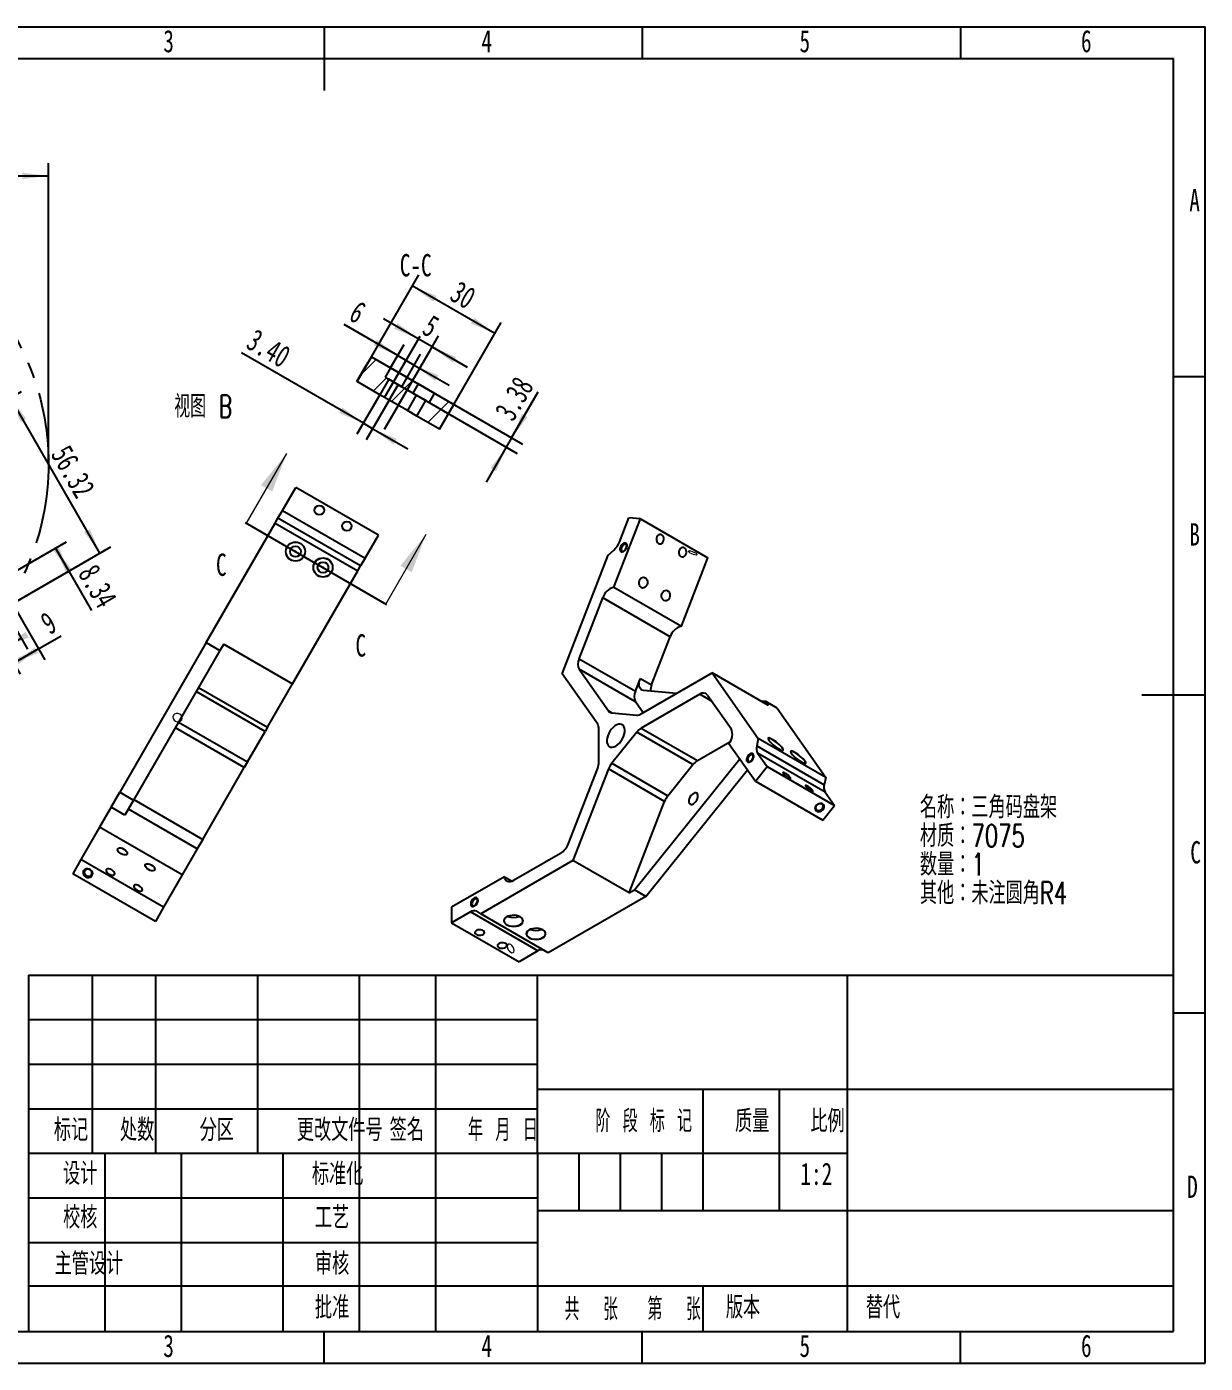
# Model space of a CAD drawing. Header units: millimetres. Extents: x 0 to 297, y 0 to 210.
# Drawn here: x 111.7 to 297, y 0 to 210 of the extents above; entities that cross this region are included whole.
import ezdxf

# ---------------------------------------------------------------- set-up
doc = ezdxf.new("R2010")
doc.units = ezdxf.units.MM
doc.header["$PDSIZE"] = -1
doc.linetypes.add('CENTERX2', pattern=[20.32, 12.7, -2.54, 2.54, -2.54])
doc.linetypes.add('HIDDEN', pattern=[1.905, 1.27, -0.635])
doc.layers.add('图框', color=7, linetype='Continuous')
doc.styles.add('SLDTEXTSTYLE0', font='TXT', dxfattribs={"width": 0.7, "bigfont": 'bigfont'})
doc.styles.add('SLDTEXTSTYLE1', font='TXT', dxfattribs={"width": 0.6, "bigfont": 'bigfont'})
doc.styles.add('SLDTEXTSTYLE2', font='TXT', dxfattribs={"width": 0.614286, "bigfont": 'bigfont'})
doc.styles.add('SLDTEXTSTYLE3', font='TXT', dxfattribs={"width": 0.62, "bigfont": 'bigfont'})
doc.styles.add('SLDTEXTSTYLE5', font='TXT', dxfattribs={"width": 0.7})
doc.styles.add('SLDTEXTSTYLE6', font='TXT', dxfattribs={"width": 0.65, "bigfont": 'bigfont'})
doc.dimstyles.new('SLDDIMSTYLE0', dxfattribs={"dimtxt": 3.5, "dimasz": 4.08, "dimexe": 0, "dimexo": 0.0625, "dimgap": 0.875, "dimtad": 2, "dimlfac": 2, "dimrnd": 1e-09, "dimzin": 12, "dimdsep": 46, "dimtxsty": 'SLDTEXTSTYLE5', "dimsah": 1, "dimcen": 0.09, "dimadec": 0, "dimazin": 3, "dimtfac": 1, "dimtofl": 0, "dimtmove": 0, "dimatfit": 3, "dimfxl": 0, "dimfrac": 2, "dimtolj": 1, "dimtzin": 12, "dimarcsym": 0})
doc.dimstyles.new('SLDDIMSTYLE5', dxfattribs={"dimtxt": 3.5, "dimasz": 4.08, "dimexe": 0, "dimexo": 0.0625, "dimgap": 0.875, "dimtad": 2, "dimlfac": 2, "dimrnd": 1e-09, "dimzin": 12, "dimdsep": 46, "dimtxsty": 'SLDTEXTSTYLE5', "dimsah": 1, "dimcen": 0.09, "dimadec": 0, "dimazin": 3, "dimtfac": 1, "dimtmove": 0, "dimatfit": 0, "dimfxl": 0, "dimfrac": 2, "dimtolj": 1, "dimtzin": 12, "dimarcsym": 0})
doc.dimstyles.new('SLDDIMSTYLE6', dxfattribs={"dimtxt": 3.5, "dimasz": 4.08, "dimexe": 0, "dimexo": 0.0625, "dimgap": 0.875, "dimtad": 2, "dimlfac": 2, "dimrnd": 1e-09, "dimzin": 4, "dimdsep": 46, "dimtxsty": 'SLDTEXTSTYLE5', "dimsah": 1, "dimcen": 0.09, "dimadec": 0, "dimazin": 1, "dimtfac": 1, "dimtmove": 0, "dimatfit": 0, "dimfxl": 0, "dimfrac": 2, "dimtolj": 1, "dimtzin": 12, "dimarcsym": 0})

# ---------------------------------------------------------------- blocks, each defined once
blk = doc.blocks.new('SW_NOTE_0')
at = {"layer": '图框', "color": 0, "char_height": 3.5, "attachment_point": 1, "style": 'SLDTEXTSTYLE0'}
for s, insert in [('\\M+196BC\\M+18FCC\\M+18146\\M+18E4F\\M+18A70码盘\\M+189CB', (0, 4.51)), ('\\M+18DDE质\\M+181467075', (0, 0.01)), ('\\M+19094\\M+197CA\\M+181461', (0, -4.49)), ('\\M+191B4\\M+191BC\\M+18146\\M+196A2\\M+1928D圆\\M+18A70R4', (0, -8.99))]:
    blk.add_mtext(s, dxfattribs=dict(at, insert=insert))
blk = doc.blocks.new('_D')
at = {"layer": '图框'}
for p, q in [((33.98, 141.34), (33.98, 188.57)), ((115.16, 141.34), (115.16, 188.57)), ((33.98, 186.57), (115.16, 186.57))]:
    blk.add_line(p, q, dxfattribs=at)
for points in [[(33.98, 186.57), (38.06, 186.06), (38.06, 187.07)], [(115.16, 186.57), (111.08, 187.07), (111.08, 186.06)]]:
    blk.add_solid(points, dxfattribs=at)
at = {"layer": '图框', "char_height": 3.5, "attachment_point": 1, "style": 'SLDTEXTSTYLE5'}
for s, insert in [('%%c', (86.87, 191.09)), ('162.35', (90.98, 191.08))]:
    blk.add_mtext(s, dxfattribs=dict(at, insert=insert))
blk = doc.blocks.new('_D_6')
at = {"layer": '图框'}
for p, q in [((108.19, 118.61), (111.88, 112.22)), ((105.59, 117.11), (109.29, 110.72)), ((108.29, 112.45), (110.88, 113.95)), ((108.29, 112.45), (105.51, 110.85))]:
    blk.add_line(p, q, dxfattribs=at)
for points in [[(110.88, 113.95), (107.1, 112.35), (107.6, 111.47)], [(108.29, 112.45), (112.07, 114.05), (111.56, 114.93)]]:
    blk.add_solid(points, dxfattribs=at)
at = {"layer": '图框', "insert": (103.26, 114.75), "char_height": 3.5, "attachment_point": 1, "rotation": 30, "style": 'SLDTEXTSTYLE5'}
blk.add_mtext('6', dxfattribs=at)
blk = doc.blocks.new('_D_7')
at = {"layer": '图框'}
for p, q in [((106.11, 122.22), (118, 129.09)), ((116.27, 128.09), (118.35, 124.47)), ((108.19, 118.61), (120.08, 125.47)), ((118.35, 124.47), (121.91, 118.3))]:
    blk.add_line(p, q, dxfattribs=at)
for points in [[(118.35, 124.47), (116.75, 128.26), (115.87, 127.75)], [(116.27, 128.09), (117.87, 124.3), (118.75, 124.81)]]:
    blk.add_solid(points, dxfattribs=at)
at = {"layer": '图框', "insert": (122.75, 125.87), "char_height": 3.5, "attachment_point": 1, "rotation": 300, "style": 'SLDTEXTSTYLE5'}
blk.add_mtext('8.34', dxfattribs=at)
blk = doc.blocks.new('_D_8')
at = {"layer": '图框'}
for p, q in [((106.24, 124.99), (114.6, 110.51)), ((105.59, 117.11), (110.7, 108.26)), ((113.6, 112.24), (117.15, 114.29)), ((113.6, 112.24), (109.7, 109.99))]:
    blk.add_line(p, q, dxfattribs=at)
for points in [[(109.7, 109.99), (113.49, 111.59), (112.98, 112.47)], [(113.6, 112.24), (109.81, 110.64), (110.32, 109.76)]]:
    blk.add_solid(points, dxfattribs=at)
at = {"layer": '图框', "insert": (113.56, 117.43), "char_height": 3.5, "attachment_point": 1, "rotation": 30, "style": 'SLDTEXTSTYLE5'}
blk.add_mtext('9', dxfattribs=at)
blk = doc.blocks.new('_D_12')
at = {"layer": '图框'}
for p, q in [((95.41, 143.74), (110.9, 152.69)), ((123.25, 127.3), (109.17, 151.69)), ((108.19, 118.61), (124.98, 128.3))]:
    blk.add_line(p, q, dxfattribs=at)
for points in [[(109.17, 151.69), (110.77, 147.9), (111.65, 148.41)], [(123.25, 127.3), (121.65, 131.09), (120.77, 130.58)]]:
    blk.add_solid(points, dxfattribs=at)
at = {"layer": '图框', "insert": (118.47, 144.6), "char_height": 3.5, "attachment_point": 1, "rotation": 300, "style": 'SLDTEXTSTYLE5'}
blk.add_mtext('56.32', dxfattribs=at)
blk = doc.blocks.new('_D_20')
at = {"layer": '图框'}
for p, q in [((173.29, 160.94), (167.8, 164.12)), ((175.46, 159.69), (173.29, 160.94)), ((175.19, 159.21), (176.46, 161.42)), ((175.46, 159.69), (180.96, 156.51))]:
    blk.add_line(p, q, dxfattribs=at)
for points in [[(173.29, 160.94), (170.02, 163.42), (169.51, 162.54)], [(175.46, 159.69), (178.74, 157.2), (179.24, 158.08)]]:
    blk.add_solid(points, dxfattribs=at)
at = {"layer": '图框', "insert": (175.43, 164.91), "char_height": 3.5, "attachment_point": 1, "rotation": 329.9599, "style": 'SLDTEXTSTYLE5'}
blk.add_mtext('5', dxfattribs=at)
blk = doc.blocks.new('_D_21')
at = {"layer": '图框'}
for p, q in [((164.65, 147.69), (145.5, 158.77)), ((167.25, 152.18), (163.65, 145.96)), ((168.72, 151.33), (165.12, 145.11)), ((164.65, 147.69), (166.12, 146.84)), ((166.12, 146.84), (171.62, 143.66))]:
    blk.add_line(p, q, dxfattribs=at)
for points in [[(164.65, 147.69), (161.37, 150.17), (160.87, 149.29)], [(166.12, 146.84), (169.4, 144.36), (169.91, 145.24)]]:
    blk.add_solid(points, dxfattribs=at)
at = {"layer": '图框', "insert": (147.76, 162.67), "char_height": 3.5, "attachment_point": 1, "rotation": 329.9599, "style": 'SLDTEXTSTYLE5'}
blk.add_mtext('3.40', dxfattribs=at)
blk = doc.blocks.new('_D_22')
at = {"layer": '图框'}
for p, q in [((170.06, 158.34), (161.66, 163.19)), ((168.93, 156.39), (171.06, 160.07)), ((170.06, 158.34), (172.65, 156.83)), ((171.53, 154.89), (173.66, 158.57)), ((172.65, 156.83), (178.15, 153.66))]:
    blk.add_line(p, q, dxfattribs=at)
for points in [[(170.06, 158.34), (166.78, 160.82), (166.27, 159.94)], [(172.65, 156.83), (175.93, 154.35), (176.44, 155.23)]]:
    blk.add_solid(points, dxfattribs=at)
at = {"layer": '图框', "insert": (163.92, 167.1), "char_height": 3.5, "attachment_point": 1, "rotation": 329.9599, "style": 'SLDTEXTSTYLE5'}
blk.add_mtext('6', dxfattribs=at)
blk = doc.blocks.new('_D_23')
at = {"layer": '图框'}
for p, q in [((168.93, 156.39), (189.69, 144.39)), ((168.65, 154.6), (188.85, 142.92)), ((187.96, 145.39), (192.14, 152.61)), ((187.96, 145.39), (187.12, 143.93)), ((187.12, 143.93), (183.94, 138.43))]:
    blk.add_line(p, q, dxfattribs=at)
for points in [[(187.96, 145.39), (190.45, 148.66), (189.57, 149.17)], [(187.12, 143.93), (184.64, 140.65), (185.52, 140.14)]]:
    blk.add_solid(points, dxfattribs=at)
at = {"layer": '图框', "insert": (185.16, 149.56), "char_height": 3.5, "attachment_point": 1, "rotation": 59.9599, "style": 'SLDTEXTSTYLE5'}
blk.add_mtext('3.38', dxfattribs=at)
blk = doc.blocks.new('_D_24')
at = {"layer": '图框'}
for p, q in [((165.91, 158.15), (173.35, 171.02)), ((185.33, 161.78), (172.35, 169.29)), ((178.89, 150.65), (186.34, 163.51))]:
    blk.add_line(p, q, dxfattribs=at)
for points in [[(172.35, 169.29), (175.63, 166.81), (176.14, 167.69)], [(185.33, 161.78), (182.06, 164.26), (181.55, 163.38)]]:
    blk.add_solid(points, dxfattribs=at)
at = {"layer": '图框', "insert": (179.77, 170.21), "char_height": 3.5, "attachment_point": 1, "rotation": 329.9599, "style": 'SLDTEXTSTYLE5'}
blk.add_mtext('30', dxfattribs=at)

msp = doc.modelspace()

# ---------------------------------------------------------------- hatches: boundary and pattern name
at = {"layer": '图框', "linetype": 'Continuous', "lineweight": 18}
h = msp.add_hatch(dxfattribs=at)
h.set_pattern_fill('ANSI31', color=256, angle=3e-322, style=0)
edge = h.paths.add_edge_path(flags=0)
edge.add_line((165.909023, 158.154259), (163.656299, 154.258719))
edge.add_line((163.656299, 154.258719), (167.249123, 152.18105))
edge.add_line((167.249123, 152.18105), (168.650818, 154.604942))
edge.add_line((168.650818, 154.604942), (168.088006, 154.930407))
edge.add_line((168.088006, 154.930407), (168.932778, 156.391234))
edge.add_spline(control_points=[(168.932778, 156.391234), (168.931256, 156.396927), (168.929735, 156.40262), (168.928213, 156.408313)], knot_values=[0.015695584, 0.015695584, 0.015695584, 0.015695584, 0.0157306793, 0.0157306793, 0.0157306793, 0.0157306793], weights=[1, 1, 1, 1], degree=3, periodic=0)
edge.add_line((168.928213, 156.408313), (165.909023, 158.154259))
h = msp.add_hatch(dxfattribs=at)
h.set_pattern_fill('ANSI31', color=256, angle=3e-322, style=0)
edge = h.paths.add_edge_path(flags=0)
edge.add_line((170.1219, 153.754241), (168.720205, 151.330349))
edge.add_line((168.720205, 151.330349), (171.577591, 149.677972))
edge.add_line((171.577591, 149.677972), (172.979286, 152.101864))
edge.add_line((172.979286, 152.101864), (172.416434, 152.427351))
edge.add_line((172.416434, 152.427351), (173.261206, 153.888179))
edge.add_spline(control_points=[(173.261206, 153.888179), (173.259684, 153.893872), (173.258163, 153.899565), (173.256641, 153.905258)], knot_values=[0.0156926287, 0.0156926287, 0.0156926287, 0.0156926287, 0.0157277712, 0.0157277712, 0.0157277712, 0.0157277712], weights=[1, 1, 1, 1], degree=3, periodic=0)
edge.add_line((173.256641, 153.905258), (171.546563, 154.894167))
edge.add_spline(control_points=[(171.546563, 154.894167), (171.54087, 154.892646), (171.535177, 154.891125), (171.529483, 154.889604)], knot_values=[0.007263438, 0.007263438, 0.007263438, 0.007263438, 0.0072987955, 0.0072987955, 0.0072987955, 0.0072987955], weights=[1, 1, 1, 1], degree=3, periodic=0)
edge.add_line((171.529483, 154.889604), (170.684712, 153.428776))
edge.add_line((170.684712, 153.428776), (170.1219, 153.754241))
h = msp.add_hatch(dxfattribs=at)
h.set_pattern_fill('ANSI31', color=256, angle=3e-322, style=0)
edge = h.paths.add_edge_path(flags=0)
edge.add_line((173.048491, 148.827375), (176.641437, 146.749637))
edge.add_line((176.641437, 146.749637), (178.894161, 150.645177))
edge.add_line((178.894161, 150.645177), (175.874889, 152.39117))
edge.add_spline(control_points=[(175.874889, 152.39117), (175.869196, 152.389649), (175.863503, 152.388128), (175.857809, 152.386607)], knot_values=[0.0072635585, 0.0072635585, 0.0072635585, 0.0072635585, 0.0072989167, 0.0072989167, 0.0072989167, 0.0072989167], weights=[1, 1, 1, 1], degree=3, periodic=0)
edge.add_line((175.857809, 152.386607), (175.013038, 150.92578))
edge.add_line((175.013038, 150.92578), (174.450186, 151.251267))
edge.add_line((174.450186, 151.251267), (173.048491, 148.827375))

# ---------------------------------------------------------------- linework, layer by layer
at = {"color": 7, "linetype": 'Continuous', "lineweight": 25}
for p, q in [((163.656299, 154.258719), (165.909023, 158.154259)), ((165.907649, 158.155054), (165.449436, 157.363961)), ((165.909023, 158.154259), (165.907649, 158.155054)), ((165.909023, 158.154259), (168.928213, 156.408313)), ((163.650991, 154.261788), (165.152807, 156.858815)), ((165.155332, 156.857355), (165.152807, 156.858815)), ((168.932778, 156.391234), (168.088006, 154.930407)), ((168.928213, 156.408313), (168.932778, 156.391234)), ((171.546563, 154.894167), (168.928213, 156.408313)), ((171.529483, 154.889604), (168.932778, 156.391234)), ((163.656299, 154.258719), (163.650991, 154.261788)), ((167.249123, 152.18105), (163.656299, 154.258719)), ((168.650818, 154.604942), (167.249123, 152.18105)), ((168.088006, 154.930407), (168.650818, 154.604942)), ((170.1219, 153.754241), (168.650818, 154.604942)), ((168.720205, 151.330349), (170.1219, 153.754241)), ((170.1219, 153.754241), (170.684712, 153.428776)), ((170.684712, 153.428776), (171.529483, 154.889604)), ((171.529483, 154.889604), (171.546563, 154.894167)), ((171.546563, 154.894167), (173.256641, 153.905258)), ((173.261206, 153.888179), (172.416434, 152.427351)), ((173.256641, 153.905258), (173.261206, 153.888179)), ((175.874889, 152.39117), (173.256641, 153.905258)), ((175.857809, 152.386607), (173.261206, 153.888179)), ((168.720205, 151.330349), (167.249123, 152.18105)), ((171.577591, 149.677972), (168.720205, 151.330349)), ((172.979286, 152.101864), (171.577591, 149.677972)), ((172.416434, 152.427351), (172.979286, 152.101864)), ((174.450186, 151.251267), (172.979286, 152.101864)), ((173.048491, 148.827375), (174.450186, 151.251267)), ((174.450186, 151.251267), (175.013038, 150.92578)), ((175.013038, 150.92578), (175.857809, 152.386607)), ((175.857809, 152.386607), (175.874889, 152.39117)), ((175.874889, 152.39117), (178.894161, 150.645177)), ((173.048491, 148.827375), (171.577591, 149.677972)), ((176.641437, 146.749637), (178.894161, 150.645177)), ((176.641437, 146.749637), (173.048491, 148.827375)), ((151.939179, 134.003221), (154.024966, 137.615911)), ((167.015347, 130.115911), (154.024966, 137.615911)), ((150.774966, 131.986745), (151.232072, 132.778476)), ((151.232072, 132.778476), (151.939179, 134.003221)), ((164.222453, 125.278477), (151.232072, 132.778476)), ((151.939179, 134.003221), (164.92956, 126.503221)), ((204.052444, 121.961938), (208.206696, 132.669093)), ((204.894705, 129.032023), (206.369579, 132.833358)), ((208.206696, 132.669093), (206.369579, 132.833358)), ((208.206696, 132.669093), (218.813298, 126.546032)), ((139.945955, 113.230348), (150.774966, 131.986745)), ((150.774966, 131.986745), (163.765347, 124.486745)), ((164.92956, 126.503221), (167.015347, 130.115911)), ((164.92956, 126.503221), (164.222453, 125.278477)), ((195.91437, 108.335766), (203.152923, 126.992385)), ((203.152923, 126.992385), (204.035986, 127.7754)), ((214.659045, 115.838877), (218.813298, 126.546032)), ((153.528487, 106.755984), (163.765347, 124.486745)), ((163.765347, 124.486745), (164.222453, 125.278477)), ((204.052444, 121.961938), (214.659045, 115.838877)), ((198.567984, 110.684205), (202.279231, 120.24956)), ((212.885833, 114.1265), (202.279231, 120.24956)), ((209.963471, 106.594417), (212.885833, 114.1265)), ((139.945955, 113.230348), (126.371282, 89.718324)), ((142.111018, 111.980348), (128.536345, 88.468324)), ((139.945955, 113.230348), (142.111018, 111.980348)), ((142.703169, 113.005984), (142.111018, 111.980348)), ((142.703169, 113.005984), (153.528487, 106.755984)), ((198.567984, 110.684205), (207.406819, 105.581654)), ((201.493372, 100.397847), (195.91437, 108.335766)), ((198.567984, 109.051124), (203.177396, 102.492757)), ((207.406819, 103.948574), (198.567984, 109.051124)), ((207.406819, 105.581654), (208.195704, 107.614927)), ((208.195704, 107.614927), (209.963471, 106.594417)), ((208.332705, 102.031795), (219.490708, 108.473173)), ((219.490708, 108.473173), (226.729261, 98.174009)), ((228.329543, 103.370622), (219.490708, 108.473173)), ((149.217511, 99.289155), (138.392194, 105.539155)), ((138.758219, 106.173129), (149.583536, 99.923129)), ((149.583536, 99.923129), (153.528487, 106.755984)), ((217.551529, 105.108221), (208.332705, 99.786307)), ((213.860148, 105.22272), (208.713343, 105.682921)), ((208.632393, 102.204801), (207.406819, 103.948574)), ((218.776274, 104.998711), (222.487522, 99.718271)), ((227.91083, 103.966377), (227.185156, 104.031263)), ((229.678597, 102.945867), (227.91083, 103.966377)), ((228.329543, 103.370622), (227.91083, 103.966377)), ((229.678597, 102.945867), (237.335862, 92.050949)), ((203.695034, 102.193834), (207.625598, 101.842382)), ((145.938182, 93.609191), (135.112865, 99.859191)), ((135.612865, 100.725216), (146.438182, 94.475216)), ((146.438182, 94.475216), (149.217511, 99.289155)), ((149.583536, 99.923129), (149.217511, 99.289155)), ((201.68284, 94.449648), (201.68284, 99.690684)), ((207.625598, 99.159312), (203.695034, 94.269727)), ((216.464433, 94.056761), (207.625598, 99.159312)), ((208.332705, 99.786307), (217.171539, 94.683757)), ((217.171539, 94.683757), (222.267637, 97.625672)), ((222.11743, 97.386951), (226.271683, 91.476196)), ((226.729261, 98.174009), (226.492646, 97.017687)), ((226.492646, 97.017687), (237.099247, 90.894626)), ((237.335862, 92.050949), (226.729261, 98.174009)), ((207.274656, 74.374741), (223.822816, 94.960494)), ((226.633927, 95.860033), (228.108801, 93.761553)), ((237.240529, 89.736972), (226.633927, 95.860033)), ((139.419489, 82.318483), (145.938182, 93.609191)), ((146.438182, 94.475216), (145.938182, 93.609191)), ((196.883959, 81.643448), (201.493372, 93.523729)), ((203.177396, 93.373152), (197.598394, 78.993855)), ((212.016231, 88.270602), (203.177396, 93.373152)), ((203.695034, 94.269727), (212.533869, 89.167177)), ((209.042423, 73.354231), (225.030099, 93.242747)), ((212.533869, 89.167177), (216.464433, 94.056761)), ((226.271683, 91.476196), (228.108801, 93.761553)), ((228.108801, 93.761553), (238.715403, 87.638492)), ((226.271683, 91.476196), (236.878285, 85.353136)), ((237.335862, 92.050949), (237.099247, 90.894626)), ((125.005257, 87.352299), (126.371282, 89.718324)), ((126.371282, 89.718324), (128.536345, 88.468324)), ((128.536345, 88.468324), (127.17032, 86.102299)), ((128.594172, 88.568483), (139.419489, 82.318483)), ((206.437228, 73.891304), (212.016231, 88.270602)), ((237.240529, 89.736972), (238.715403, 87.638492)), ((125.005257, 87.352299), (123.200528, 84.226418)), ((127.17032, 86.102299), (125.005257, 87.352299)), ((138.553464, 80.818483), (127.728147, 87.068483)), ((236.878285, 85.353136), (238.715403, 87.638492)), ((123.200529, 84.226419), (120.263029, 79.13852)), ((136.190909, 76.726419), (123.200529, 84.226419)), ((139.419489, 82.318483), (138.553464, 80.818483)), ((138.553464, 80.818483), (136.190909, 76.726419)), ((195.659215, 80.119878), (188.236719, 75.834962)), ((120.263029, 79.13852), (118.96399, 76.888519)), ((133.253409, 71.63852), (120.263029, 79.13852)), ((197.598394, 78.993855), (183.121288, 70.636399)), ((206.437228, 73.891304), (197.598394, 78.993855)), ((131.954371, 69.388519), (118.96399, 76.888519)), ((136.190909, 76.726419), (133.253409, 71.63852)), ((186.833598, 76.453904), (178.525094, 71.657506)), ((186.833598, 76.453904), (188.060171, 75.745818)), ((206.437228, 73.891304), (207.274656, 74.374741)), ((209.042423, 73.354231), (207.274656, 74.374741)), ((133.253409, 71.63852), (131.954371, 69.388519)), ((178.525094, 71.657506), (178.525094, 69.207883)), ((209.042423, 73.354231), (193.727889, 64.513339)), ((181.474841, 70.910736), (178.525094, 69.207883)), ((192.081442, 64.787676), (181.474841, 70.910736)), ((183.121288, 70.636399), (182.474841, 71.009706)), ((193.727889, 64.513339), (183.121288, 70.636399)), ((178.525094, 69.207883), (189.131695, 63.084823)), ((192.081442, 64.787676), (189.131695, 63.084823))]:
    msp.add_line(p, q, dxfattribs=at)
at = {"color": 7, "linetype": 'Continuous', "lineweight": 18}
for p, q in [((146.261557, 131.974425), (152.619245, 142.968505)), ((168.185436, 119.296222), (174.543124, 130.290303))]:
    msp.add_line(p, q, dxfattribs=at)
at = {"color": 7, "linetype": 'HIDDEN', "lineweight": 18}
for p, q in [((146.261557, 131.974425), (151.758597, 128.795581)), ((168.185436, 119.296222), (162.688396, 122.475066))]:
    msp.add_line(p, q, dxfattribs=at)
at = {"color": 8, "linetype": 'Continuous', "lineweight": 25}
for p, q in [((219.482952, 103.993235), (217.551529, 105.108221)), ((203.177396, 102.492757), (203.695233, 102.193816))]:
    msp.add_line(p, q, dxfattribs=at)
at = {"color": 7, "linetype": 'Continuous', "lineweight": 25, "flags": 128}
for points in [[(211.035123, 128.805578), (211.221689, 128.743201), (211.416771, 128.761643), (211.599231, 128.858907), (211.749296, 129.024453), (211.850704, 129.240344), (211.892466, 129.483179), (211.870056, 129.726648), (211.785903, 129.944365), (211.649126, 130.112736), (211.474547, 130.213519), (211.281085, 130.23579), (211.089703, 130.177136), (210.921142, 130.043912), (210.793667, 129.850558), (210.721092, 129.618023), (210.711282, 129.371509), (210.7653, 129.137729), (210.877293, 128.942016), (211.035123, 128.805578)], [(205.520371, 127.572378), (205.695438, 127.707177), (205.851535, 127.894838), (205.971745, 128.115025), (206.043041, 128.343878), (206.057698, 128.556596), (206.014127, 128.730131), (205.91705, 128.845671), (205.776987, 128.890701), (205.609115, 128.860341), (205.431626, 128.757879), (205.263755, 128.594419), (205.123691, 128.387675), (205.026614, 128.160052), (204.983043, 127.936211), (204.9977, 127.740415), (205.068996, 127.593879), (205.189206, 127.512484), (205.345303, 127.505048), (205.520371, 127.572378)], [(206.057119, 128.445925), (206.042669, 128.523911), (205.970275, 128.650005), (205.85025, 128.707065), (205.698804, 128.687389), (205.536391, 128.59363), (205.384945, 128.438451), (205.264921, 128.242812), (205.192527, 128.033134), (205.177541, 127.837735), (205.221988, 127.683003), (205.319863, 127.58984), (205.45795, 127.570823), (205.571484, 127.604687)], [(214.570657, 126.764558), (214.757222, 126.70218), (214.952305, 126.720623), (215.134765, 126.817887), (215.28483, 126.983433), (215.386238, 127.199323), (215.428, 127.442158), (215.40559, 127.685628), (215.321437, 127.903345), (215.18466, 128.071716), (215.010081, 128.172498), (214.816619, 128.19477), (214.625237, 128.136116), (214.456676, 128.002892), (214.329201, 127.809538), (214.256626, 127.577002), (214.246816, 127.330489), (214.300834, 127.096709), (214.412827, 126.900996), (214.570657, 126.764558)], [(208.348117, 121.880099), (208.177094, 122.02523), (208.052229, 122.231972), (207.985744, 122.480092), (207.984148, 122.745299), (208.047597, 123.001632), (208.16988, 123.224001), (208.339027, 123.390641), (208.538481, 123.485237), (208.748718, 123.49853), (208.949158, 123.429221), (209.120181, 123.284088), (209.245047, 123.077346), (209.311531, 122.829226), (209.313127, 122.564019), (209.249679, 122.307685), (209.127396, 122.085317), (208.958249, 121.918677), (208.758795, 121.824081), (208.548558, 121.810788), (208.348117, 121.880099)], [(211.883651, 119.839078), (211.712628, 119.984209), (211.587763, 120.190952), (211.521278, 120.439072), (211.519682, 120.704279), (211.583131, 120.960611), (211.705414, 121.182981), (211.874561, 121.34962), (212.074015, 121.444217), (212.284252, 121.457509), (212.484692, 121.388201), (212.655715, 121.243068), (212.780581, 121.036325), (212.847065, 120.788205), (212.848661, 120.522998), (212.785212, 120.266665), (212.662929, 120.044296), (212.493783, 119.877657), (212.294329, 119.78306), (212.084092, 119.769768), (211.883651, 119.839078)], [(208.713343, 105.682921), (208.487994, 105.739305), (208.298478, 105.863558), (208.15208, 106.050908), (208.054424, 106.294153), (208.009264, 106.583947), (208.018334, 106.909152), (208.081288, 107.257271), (208.195704, 107.614927)], [(204.334491, 96.967849), (204.61917, 97.165621), (204.892194, 97.422153), (205.142386, 97.726945), (205.359503, 98.067519), (205.534655, 98.42993), (205.660673, 98.799342), (205.732396, 99.160631), (205.746889, 99.499006), (205.703559, 99.800613), (205.604178, 100.053106), (205.452817, 100.246146), (205.255671, 100.371831), (205.020811, 100.425015), (204.757854, 100.403521), (204.477564, 100.308229), (204.191417, 100.143039), (203.911127, 99.914716), (203.64817, 99.632606), (203.413311, 99.308259), (203.216165, 98.954954), (203.064803, 98.587156), (202.965423, 98.219921), (202.922092, 97.868285), (202.936586, 97.546644), (203.008309, 97.268165), (203.134327, 97.04425), (203.309479, 96.884065), (203.526596, 96.794169), (203.776787, 96.778243), (204.049812, 96.836937), (204.334491, 96.967849)], [(228.934551, 98.025689), (228.702321, 98.147564), (228.51144, 98.221852), (228.372198, 98.244546), (228.2921, 98.214424), (228.275466, 98.13311), (228.323191, 98.004986), (228.432704, 97.836961), (228.5981, 97.638093), (228.810462, 97.419102), (229.058343, 97.191794), (229.328378, 96.968425), (229.60601, 96.761035), (229.876273, 96.580805), (230.124595, 96.437452), (230.337591, 96.338703), (230.503776, 96.289882), (230.614193, 96.293621), (230.662888, 96.349719), (230.647238, 96.455151), (230.568083, 96.604232), (230.429693, 96.788928), (230.239528, 96.99928), (230.00784, 97.223948), (229.747119, 97.450821), (229.471421, 97.667667), (229.195608, 97.862796), (228.934551, 98.025689)], [(228.931316, 98.009879), (228.701006, 98.130747), (228.511702, 98.204421), (228.37361, 98.226928), (228.294174, 98.197054), (228.277255, 98.119422)], [(230.56011, 96.284315), (230.597077, 96.292126), (230.64537, 96.34776), (230.629847, 96.452319), (230.551347, 96.60017), (230.414101, 96.78334), (230.225508, 96.991952), (229.995734, 97.214764), (229.737169, 97.439762), (229.463749, 97.654816), (229.190217, 97.848332), (228.931316, 98.009879)], [(225.422474, 94.511477), (225.597543, 94.646276), (225.753639, 94.833937), (225.873849, 95.054125), (225.945145, 95.282978), (225.959802, 95.495696), (225.916231, 95.66923), (225.819154, 95.784771), (225.679091, 95.829802), (225.51122, 95.799441), (225.33373, 95.696979), (225.165859, 95.533519), (225.025795, 95.326775), (224.928719, 95.099151), (224.885148, 94.875312), (224.899805, 94.679516), (224.971101, 94.53298), (225.091311, 94.451583), (225.247407, 94.444146), (225.422474, 94.511477)], [(225.959223, 95.385024), (225.944773, 95.46301), (225.87238, 95.589105), (225.752355, 95.646166), (225.600909, 95.626489), (225.438495, 95.53273), (225.287049, 95.377551), (225.167024, 95.181913), (225.094631, 94.972233), (225.079645, 94.776834), (225.124091, 94.622103), (225.221968, 94.528939), (225.360054, 94.509922), (225.473587, 94.543787)], [(232.470084, 95.984669), (232.237855, 96.106544), (232.046974, 96.180832), (231.907731, 96.203526), (231.827634, 96.173403), (231.811, 96.092089), (231.858725, 95.963966), (231.968237, 95.79594), (232.133634, 95.597073), (232.345996, 95.378082), (232.593876, 95.150774), (232.863912, 94.927405), (233.141544, 94.720015), (233.411807, 94.539785), (233.660129, 94.396431), (233.873124, 94.297683), (234.03931, 94.248861), (234.149727, 94.252601), (234.198422, 94.308698), (234.182772, 94.414131), (234.103617, 94.563212), (233.965227, 94.747908), (233.775062, 94.95826), (233.543374, 95.182928), (233.282653, 95.409801), (233.006955, 95.626647), (232.731142, 95.821775), (232.470084, 95.984669)], [(232.46685, 95.968859), (232.23654, 96.089727), (232.047236, 96.1634), (231.909144, 96.185907), (231.829708, 96.156033), (231.812789, 96.078402)], [(234.095644, 94.243294), (234.132611, 94.251105), (234.180904, 94.30674), (234.165381, 94.411299), (234.086881, 94.559149), (233.949635, 94.742319), (233.761041, 94.950932), (233.531268, 95.173743), (233.272703, 95.398742), (232.999283, 95.613795), (232.725751, 95.807312), (232.46685, 95.968859)], [(231.467558, 91.972054), (231.625389, 91.893089), (231.73738, 91.863563), (231.791398, 91.886681), (231.781589, 91.959934), (231.709014, 92.075385), (231.58154, 92.220522), (231.412977, 92.379617), (231.221596, 92.535433), (231.028133, 92.671081), (230.853554, 92.771864), (230.716778, 92.826858), (230.632624, 92.830106), (230.610216, 92.781256), (230.651977, 92.685599), (230.753385, 92.553503), (230.903449, 92.399283), (231.085909, 92.23965), (231.280993, 92.091904), (231.467558, 91.972054)], [(235.003092, 89.931034), (235.160923, 89.852068), (235.272914, 89.822543), (235.326932, 89.845661), (235.317123, 89.918913), (235.244548, 90.034364), (235.117074, 90.179502), (234.948511, 90.338597), (234.75713, 90.494412), (234.563667, 90.630061), (234.389088, 90.730843), (234.252312, 90.785838), (234.168158, 90.789085), (234.14575, 90.740235), (234.187511, 90.644579), (234.288918, 90.512483), (234.438983, 90.358263), (234.621443, 90.198629), (234.816527, 90.050884), (235.003092, 89.931034)], [(216.532083, 87.902931), (216.731297, 88.051011), (216.914374, 88.253246), (217.066478, 88.493251), (217.17529, 88.751583), (217.231992, 89.007314), (217.231992, 89.239726), (217.17529, 89.42999), (217.066478, 89.562692), (216.914374, 89.627081), (216.731297, 89.617941), (216.532083, 89.536012), (216.332868, 89.387932), (216.149792, 89.185698), (215.997687, 88.945692), (215.888876, 88.687359), (215.832173, 88.431628), (215.832173, 88.199216), (215.888876, 88.008952), (215.997687, 87.876251), (216.149792, 87.811862), (216.332868, 87.821002), (216.532083, 87.902931)], [(236.849565, 87.893083), (236.649195, 87.962673), (236.419943, 87.96178), (236.186645, 87.890495), (235.974586, 87.756546), (235.806744, 87.574446), (235.701307, 87.363931), (235.669704, 87.147812), (235.715356, 86.949509), (235.833321, 86.790513), (236.01081, 86.688051), (236.228588, 86.653226), (236.463063, 86.689816), (236.68882, 86.793852), (236.881399, 86.954061), (237.019927, 87.153083), (237.089393, 87.369349), (237.082271, 87.579426), (236.999331, 87.760544), (236.849565, 87.893083)], [(236.716749, 87.857506), (236.531255, 87.917516), (236.319124, 87.905122), (236.109004, 87.821993), (235.929274, 87.67936), (235.804205, 87.496482), (235.75069, 87.298061), (235.775959, 87.110896), (235.876594, 86.96026), (236.039007, 86.866501), (236.241263, 86.842281), (236.456045, 86.890869), (236.654347, 87.005705), (236.809387, 87.171281), (236.900224, 87.365231), (236.914593, 87.561365), (236.85055, 87.733191), (236.716749, 87.857506)], [(126.993155, 80.795441), (127.210229, 80.646095), (127.385253, 80.475339), (127.501095, 80.299889), (127.546415, 80.136918), (127.516777, 80.00238), (127.415082, 79.909444), (127.251286, 79.867207), (127.041421, 79.879804), (126.80603, 79.946002), (126.568156, 80.05932), (126.351082, 80.208666), (126.176058, 80.379422), (126.060216, 80.554872), (126.014896, 80.717842), (126.044534, 80.85238), (126.146228, 80.945316), (126.310025, 80.987553), (126.51989, 80.974957), (126.755281, 80.90876), (126.993155, 80.795441)], [(131.323282, 78.295441), (131.540356, 78.146095), (131.71538, 77.975339), (131.831222, 77.799889), (131.876542, 77.636919), (131.846904, 77.50238), (131.745209, 77.409444), (131.581413, 77.367207), (131.371548, 77.379804), (131.136157, 77.446002), (130.898282, 77.55932), (130.681209, 77.708666), (130.506185, 77.879422), (130.390343, 78.054872), (130.345023, 78.217842), (130.374661, 78.35238), (130.476355, 78.445317), (130.640152, 78.487553), (130.850017, 78.474956), (131.085408, 78.40876), (131.323282, 78.295441)], [(121.015389, 76.441645), (121.247691, 76.348839), (121.4906, 76.328062), (121.717791, 76.381564), (121.904646, 76.503549), (122.030915, 76.680797), (122.082915, 76.8941), (122.055011, 77.120345), (121.950227, 77.335014), (121.779918, 77.514843), (121.56254, 77.640347), (121.321649, 77.697923), (121.083348, 77.681334), (120.873463, 77.592377), (120.714737, 77.440693), (120.62437, 77.242717), (120.612155, 77.019904), (120.679416, 76.796399), (120.818864, 76.596422), (121.015389, 76.441645)], [(121.109302, 76.604309), (121.323105, 76.523075), (121.544583, 76.516118), (121.743826, 76.584381), (121.893922, 76.718642), (121.974601, 76.900769), (121.974968, 77.106163), (121.894972, 77.307088), (121.745418, 77.476407), (121.546503, 77.59125), (121.325092, 77.636108), (121.111088, 77.604924), (120.933394, 77.50191), (120.816008, 77.340976), (120.774783, 77.143858), (120.815287, 76.937178), (120.93205, 76.748851), (121.109302, 76.604309)], [(125.093156, 77.504545), (124.872097, 77.60871), (124.654676, 77.666396), (124.464452, 77.671349), (124.32204, 77.623034), (124.242871, 77.526686), (124.235525, 77.392746), (124.300798, 77.235727), (124.431617, 77.072648), (124.613805, 76.921177), (124.82762, 76.797731), (125.049891, 76.715688), (125.256532, 76.683934), (125.42515, 76.705916), (125.537473, 76.779248), (125.581328, 76.895984), (125.551963, 77.043474), (125.452562, 77.205736), (125.293894, 77.365186), (125.093156, 77.504545)], [(188.236719, 75.834962), (187.982583, 75.714837), (187.736719, 75.651792), (187.507135, 75.64788), (187.301306, 75.703229), (187.12593, 75.816037), (186.986719, 75.98263), (186.888206, 76.197585), (186.833598, 76.453904)], [(129.423283, 75.004545), (129.202224, 75.10871), (128.984803, 75.166396), (128.794579, 75.171349), (128.652167, 75.123034), (128.572998, 75.026686), (128.565652, 74.892745), (128.630925, 74.735727), (128.761744, 74.572649), (128.943932, 74.421177), (129.157747, 74.297731), (129.380018, 74.215688), (129.586659, 74.183934), (129.755277, 74.205915), (129.8676, 74.279248), (129.911455, 74.395984), (129.88209, 74.543474), (129.782689, 74.705736), (129.624021, 74.865186), (129.423283, 75.004545)], [(182.060627, 71.851103), (182.235694, 71.985902), (182.391792, 72.173564), (182.512001, 72.393752), (182.583298, 72.622605), (182.597954, 72.835323), (182.554384, 73.008855), (182.457306, 73.124396), (182.317243, 73.169428), (182.149372, 73.139067), (181.971884, 73.036606), (181.804011, 72.873145), (181.663949, 72.666401), (181.566871, 72.438776), (181.523299, 72.214938), (181.537956, 72.019142), (181.609253, 71.872606), (181.729463, 71.79121), (181.885559, 71.783773), (182.060627, 71.851103)], [(182.597376, 72.724651), (182.582925, 72.802636), (182.510531, 72.92873), (182.390507, 72.985793), (182.23906, 72.966115), (182.076648, 72.872356), (181.925201, 72.717177), (181.805177, 72.521538), (181.732785, 72.311861), (181.717799, 72.116461), (181.762245, 71.96173), (181.860121, 71.868564), (181.998207, 71.849549), (182.11174, 71.883414)], [(189.31731, 70.131246), (189.041838, 70.256988), (188.72356, 70.342667), (188.379634, 70.383663), (188.028602, 70.377766), (187.689387, 70.325296), (187.380278, 70.229079), (187.117937, 70.094303), (186.916507, 69.928234), (186.786849, 69.739825), (186.735951, 69.539233), (186.766559, 69.337272), (186.877022, 69.14483), (187.061383, 68.972281), (187.309706, 68.828928), (187.608602, 68.722498), (187.941958, 68.658729), (188.291802, 68.641059), (188.639276, 68.670442), (188.965645, 68.745292), (189.253316, 68.861575), (189.48678, 69.013021), (189.65345, 69.191467), (189.744342, 69.387291), (189.754555, 69.589937), (189.683541, 69.788482), (189.535125, 69.97222), (189.31731, 70.131246)], [(187.186978, 70.136251), (187.127274, 70.099713), (186.92751, 69.935016), (186.798923, 69.748164), (186.748445, 69.54923), (186.778801, 69.348939), (186.88835, 69.158086), (187.071188, 68.986963), (187.317458, 68.844794), (187.613884, 68.739244), (187.944486, 68.676003), (188.291438, 68.658479), (188.63604, 68.687619), (188.959712, 68.761851), (189.245006, 68.877172), (189.476539, 69.027367), (189.641833, 69.204338), (189.731974, 69.398544), (189.742104, 69.599516), (189.671675, 69.796419), (189.524486, 69.978638), (189.308472, 70.136351), (189.308472, 70.136351)], [(182.414182, 67.370966), (182.615113, 67.288146), (182.851741, 67.247477), (183.098422, 67.253367), (183.328423, 67.305177), (183.516825, 67.397293), (183.643203, 67.519731), (183.69387, 67.659226), (183.663332, 67.800659), (183.554897, 67.928705), (183.380318, 68.029487), (183.158514, 68.092085), (182.913517, 68.109714), (182.671879, 68.080465), (182.459787, 68.007508), (182.300219, 67.898746), (182.210473, 67.765969), (182.20027, 67.623563), (182.270717, 67.486961), (182.414182, 67.370966)], [(192.852844, 68.090226), (192.577372, 68.215968), (192.259094, 68.301646), (191.915168, 68.342642), (191.564136, 68.336746), (191.224921, 68.284275), (190.915812, 68.188059), (190.65347, 68.053283), (190.452041, 67.887214), (190.322383, 67.698805), (190.271485, 67.498213), (190.302093, 67.296252), (190.412555, 67.10381), (190.596917, 66.931261), (190.84524, 66.787907), (191.144136, 66.681477), (191.477492, 66.617709), (191.827336, 66.600039), (192.17481, 66.629422), (192.501178, 66.704272), (192.78885, 66.820555), (193.022314, 66.972001), (193.188984, 67.150446), (193.279875, 67.34627), (193.290089, 67.548917), (193.219074, 67.747461), (193.070659, 67.931199), (192.852844, 68.090226)], [(190.722512, 68.095231), (190.662808, 68.058692), (190.463044, 67.893996), (190.334457, 67.707144), (190.283979, 67.50821), (190.314335, 67.307918), (190.423884, 67.117066), (190.606722, 66.945943), (190.852992, 66.803774), (191.149418, 66.698224), (191.48002, 66.634983), (191.826972, 66.617459), (192.171574, 66.646599), (192.495246, 66.720831), (192.780539, 66.836152), (193.012073, 66.986346), (193.177367, 67.163317), (193.267508, 67.357524), (193.277638, 67.558496), (193.207209, 67.755399), (193.06002, 67.937618), (192.844006, 68.095331), (192.844006, 68.095331)], [(185.949715, 65.329945), (186.150647, 65.247125), (186.387274, 65.206457), (186.633956, 65.212347), (186.863957, 65.264156), (187.052359, 65.356273), (187.178737, 65.478711), (187.229404, 65.618206), (187.198866, 65.759639), (187.090431, 65.887684), (186.915852, 65.988467), (186.694048, 66.051065), (186.449051, 66.068694), (186.207413, 66.039445), (185.995321, 65.966488), (185.835753, 65.857726), (185.746007, 65.724949), (185.735804, 65.582543), (185.806251, 65.445941), (185.949715, 65.329945)]]:
    msp.add_lwpolyline(points, dxfattribs=at)
at = {"color": 7, "linetype": 'Continuous', "lineweight": 18, "flags": 128}
for points in [[(205.158318, 128.179928), (205.294753, 128.438341), (205.480338, 128.651161), (205.68682, 128.785989), (205.882763, 128.822297), (206.038337, 128.754558), (206.129857, 128.593085), (206.143391, 128.36246), (206.076877, 128.097795), (205.940442, 127.839381), (205.754857, 127.626561), (205.548376, 127.491734), (205.352433, 127.455426), (205.196858, 127.523165), (205.105338, 127.684638), (205.091805, 127.915262), (205.158318, 128.179928)], [(215.972633, 127.360342), (216.210542, 127.240057), (216.482152, 127.131831), (216.746114, 127.052143), (216.962242, 127.013123), (217.097632, 127.020712), (217.131671, 127.073754), (217.059179, 127.164176), (216.891191, 127.278209), (216.653282, 127.398495), (216.381671, 127.50672), (216.117709, 127.586409), (215.901582, 127.625429), (215.766192, 127.61784), (215.732152, 127.564797), (215.804645, 127.474376), (215.972633, 127.360342)], [(135.777608, 102.010559), (135.504327, 102.111247), (135.223208, 102.110971), (134.977051, 102.009773), (134.803329, 101.823059), (134.728491, 101.579254), (134.763929, 101.315476), (134.904249, 101.071883), (135.128088, 100.885559), (135.40137, 100.78487), (135.682488, 100.785146), (135.928645, 100.886344), (136.102367, 101.073059), (136.177205, 101.316863), (136.141767, 101.580641), (136.001447, 101.824235), (135.777608, 102.010559)], [(225.978981, 95.6493), (226.045495, 95.46143), (226.031961, 95.21518), (225.940441, 94.94804), (225.784867, 94.700679), (225.588924, 94.510756), (225.382442, 94.407184), (225.196857, 94.405733), (225.060422, 94.506622), (224.993909, 94.694492), (225.007442, 94.940742), (225.098963, 95.207882), (225.254537, 95.455243), (225.45048, 95.645166), (225.656961, 95.748738), (225.842546, 95.750189), (225.978981, 95.6493)], [(236.793295, 87.952729), (236.961283, 87.792078), (237.033776, 87.568904), (236.999736, 87.317183), (236.864346, 87.075236), (236.648219, 86.879899), (236.384257, 86.760909), (236.112646, 86.736381), (235.874737, 86.81005), (235.706749, 86.970701), (235.634257, 87.193875), (235.668296, 87.445596), (235.803686, 87.687543), (236.019814, 87.88288), (236.283776, 88.00187), (236.555386, 88.026398), (236.793295, 87.952729)], [(121.055176, 76.510559), (120.831336, 76.696883), (120.691016, 76.940476), (120.655578, 77.204254), (120.730416, 77.448059), (120.904138, 77.634773), (121.150296, 77.735971), (121.431414, 77.736247), (121.704695, 77.635559), (121.928534, 77.449235), (122.068854, 77.205641), (122.104293, 76.941863), (122.029454, 76.698059), (121.855732, 76.511344), (121.609575, 76.410146), (121.328457, 76.40987), (121.055176, 76.510559)], [(182.157854, 71.805182), (181.954906, 71.734639), (181.782854, 71.768068), (181.667893, 71.900381), (181.627524, 72.111434), (181.667893, 72.369096), (181.782854, 72.63414), (181.954906, 72.866217), (182.157854, 73.029993), (182.360803, 73.100536), (182.532854, 73.067106), (182.647815, 72.934793), (182.688184, 72.72374), (182.647815, 72.466078), (182.532854, 72.201034), (182.360803, 71.968958), (182.157854, 71.805182)], [(187.814709, 64.569765), (188.017657, 64.499222), (188.189709, 64.532651), (188.30467, 64.664964), (188.345039, 64.876017), (188.30467, 65.133679), (188.189709, 65.398724), (188.017657, 65.6308), (187.814709, 65.794576), (187.61176, 65.865119), (187.439709, 65.831689), (187.324747, 65.699376), (187.284378, 65.488323), (187.324747, 65.230661), (187.439709, 64.965617), (187.61176, 64.733541), (187.814709, 64.569765)]]:
    msp.add_lwpolyline(points, dxfattribs=at)
at = {"color": 7, "linetype": 'Continuous', "lineweight": 25}
for centre, radius in [((157.730093, 134.033379), 0.75), ((162.06022, 131.533379), 0.75), ((153.980093, 127.538188), 1.5125), ((153.980093, 127.538188), 1.5), ((153.980093, 127.538188), 0.85), ((158.31022, 125.038188), 1.5125), ((158.31022, 125.038188), 1.5), ((158.31022, 125.038188), 0.85)]:
    msp.add_circle(centre, radius, dxfattribs=at)
for centre, radius, start, end in [((58.398623, 219.172283), 123.612884, 329.72747573, 329.99899411), ((201.810081, 130.2182), 3.304833, 312.34011484, 338.96600745), ((204.718876, 119.497536), 2.552921, 105.13219518, 162.86801443), ((215.325478, 113.374476), 2.552921, 105.13219518, 162.86801443), ((200.201165, 109.867665), 1.825929, 153.43635616, 206.56364384), ((209.039999, 104.765114), 1.825929, 153.43635616, 206.56364384), ((212.299194, 105.638076), 2.523923, 157.7337837, 181.13856125), ((218.107905, 104.427206), 0.879395, 40.53286636, 129.24812753), ((203.748819, 102.884624), 0.692881, 214.4413239, 265.54792435), ((207.676082, 103.068495), 1.227152, 267.64225433, 302.34927116), ((200.456389, 99.741047), 1.227485, 357.64853599, 32.34919374), ((209.677635, 97.55731), 2.603318, 121.10590459, 142.02125632), ((220.398596, 98.854847), 2.260334, 319.50243599, 22.45696983), ((227.953863, 96.608568), 1.517411, 164.35854221, 209.55753758), ((218.51647, 92.45476), 2.603318, 121.10590459, 142.02125632), ((199.079573, 94.500004), 2.603754, 337.97884391, 358.89183973), ((206.362199, 92.132122), 3.418059, 141.28949117, 158.71050868), ((238.560465, 90.485507), 1.517411, 164.35854221, 209.55753758), ((215.201033, 87.029572), 3.418059, 141.28949117, 158.71050868), ((194.003727, 82.704715), 3.069532, 302.63797702, 339.77289105), ((182.060669, 70.093013), 1.005915, 65.68602049, 125.61831172), ((188.247812, 72.396166), 2.364753, 247.43690436, 292.56309564), ((191.783346, 70.355148), 2.364755, 247.43691847, 292.56307552), ((192.66727, 63.969952), 1.005915, 65.68602049, 125.61831172)]:
    msp.add_arc(centre, radius, start, end, dxfattribs=at)
at = {"color": 7, "linetype": 'Continuous', "lineweight": 18}
for points in [[(152.619245, 142.968505), (148.560875, 137.98008), (150.319927, 136.96285)], [(174.543124, 130.290303), (170.484753, 125.301878), (172.243806, 124.284647)]]:
    msp.add_solid(points, dxfattribs=at)
at = {"layer": '图框'}
for p, q in [((0, 210), (297, 210)), ((208.5, 210), (208.5, 205)), ((258.5, 210), (258.5, 205)), ((297, 0), (297, 210)), ((167.984664, 151.7557), (173.560799, 161.398274)), ((170.148898, 150.504161), (175.185189, 159.213206)), ((297, 155), (292, 155)), ((170.148898, 150.504161), (167.947139, 146.696753)), ((146.084131, 132.125786), (168.312169, 119.211171)), ((297, 55), (292, 55)), ((112, 54), (192, 54)), ((112, 47), (192, 47)), ((198.5, 33), (198.5, 24)), ((205, 33), (205, 24)), ((211.5, 33), (211.5, 24)), ((208.5, 0), (208.5, 5)), ((258.5, 0), (258.5, 5)), ((0, 0), (297, 0))]:
    msp.add_line(p, q, dxfattribs=at)
at = {"layer": '图框', "lineweight": 25}
for p, q in [((158.5, 210), (158.5, 200)), ((297, 105), (287, 105)), ((112, 61), (112, 5)), ((112, 61), (292, 61)), ((122, 61), (122, 33)), ((132, 61), (132, 33)), ((148, 61), (148, 33)), ((164, 61), (164, 5)), ((176, 61), (176, 5)), ((191.968139, 61.052157), (192.00469, 5)), ((240.691915, 61.000008), (240.691915, 5)), ((191.979876, 43.052161), (291.979876, 43.052161)), ((218.000023, 43.069122), (218.000023, 24.069122)), ((230, 43), (230, 24)), ((112, 40), (192, 40)), ((112, 33), (192, 33)), ((124, 33), (124, 5)), ((136, 33), (136, 5)), ((152, 33), (152, 5)), ((192.015199, 33.000004), (240.691915, 33.000004)), ((112, 26), (192, 26)), ((192, 24), (292, 24)), ((112, 19), (192, 19)), ((112, 12.166086), (192.000017, 12.166086)), ((192.000017, 12.166086), (292.000038, 12.166086)), ((218.000023, 12.166086), (218.000023, 5)), ((25, 5), (292, 5)), ((158.5, 0), (158.5, 5))]:
    msp.add_line(p, q, dxfattribs=at)
at = {"layer": '图框', "linetype": 'Continuous', "lineweight": 25}
for p in [(25, 205), (292, 5)]:
    msp.add_line(p, (292, 205), dxfattribs=at)
at = {"layer": '图框', "linetype": 'CENTERX2'}
msp.add_circle((74.570622, 141.342328), 40.587098, dxfattribs=at)
at = {"layer": '图框'}
for p in [(153.980093, 127.538188), (158.31022, 125.038188)]:
    msp.add_point(p, dxfattribs=at)

# ---------------------------------------------------------------- block references
msp.add_blockref('SW_NOTE_0', (252.144591, 84.621682), dxfattribs=at)

# ---------------------------------------------------------------- texts
at = {"color": 7, "linetype": 'Continuous', "char_height": 3.5, "attachment_point": 1, "style": 'SLDTEXTSTYLE5'}
for insert in [(141.493595, 127.219771), (163.417474, 114.541568)]:
    msp.add_mtext('C', dxfattribs=dict(at, insert=insert))
at = {"layer": '图框', "char_height": 3.5}
for s, insert, attachment_point, style in [('3', (134.044444, 209.486428), 2, 'SLDTEXTSTYLE5'), ('4', (184.044444, 209.486428), 2, 'SLDTEXTSTYLE5'), ('5', (234.044444, 209.486428), 2, 'SLDTEXTSTYLE5'), ('6', (278.296875, 209.486428), 2, 'SLDTEXTSTYLE5'), ('A', (295.320313, 184.486428), 2, 'SLDTEXTSTYLE5'), ('C-C', (172.883944, 174.280329), 2, 'SLDTEXTSTYLE5'), ('视图 B', (139.462271, 152.090123), 2, 'SLDTEXTSTYLE6'), ('B', (295.320313, 131.986428), 2, 'SLDTEXTSTYLE5'), ('C', (295.481944, 82.042671), 2, 'SLDTEXTSTYLE5'), ('阶 \\M+19269 标 记', (208.723575, 39.805418), 2, 'SLDTEXTSTYLE2'), ('质\\M+197CA', (225.772086, 39.805418), 2, 'SLDTEXTSTYLE0'), ('\\M+194E4\\M+197E1', (237.619273, 39.805418), 2, 'SLDTEXTSTYLE0'), ('标记', (118.697329, 38.417216), 2, 'SLDTEXTSTYLE0'), ('处\\M+19094', (129.087184, 38.417216), 2, 'SLDTEXTSTYLE0'), ('\\M+195AA\\M+18BE6', (141.60862, 38.417216), 2, 'SLDTEXTSTYLE0'), ('\\M+18D58\\M+189FC\\M+195B6\\M+18C8F\\M+18D86', (160.936721, 38.417216), 2, 'SLDTEXTSTYLE0'), ('签\\M+196BC', (171.476498, 38.417216), 2, 'SLDTEXTSTYLE0'), ('\\M+1944E \\M+18C8E \\M+193FA', (186.58896, 38.417216), 2, 'SLDTEXTSTYLE3'), ('设计', (120.147008, 31.558148), 2, 'SLDTEXTSTYLE0'), ('标\\M+18F79\\M+189BB', (160.61315, 31.49171), 2, 'SLDTEXTSTYLE0'), ('1:2', (235.858162, 31.520532), 2, 'SLDTEXTSTYLE5'), ('D', (294.984375, 29.486428), 2, 'SLDTEXTSTYLE5'), ('\\M+18D5A\\M+18A6A', (120.147008, 24.678998), 2, 'SLDTEXTSTYLE0'), ('\\M+18D48艺', (159.735719, 24.642625), 2, 'SLDTEXTSTYLE0'), ('\\M+18EE5\\M+18AC7设计', (121.506156, 17.399289), 2, 'SLDTEXTSTYLE0'), ('审\\M+18A6A', (159.735719, 17.399289), 2, 'SLDTEXTSTYLE0'), ('\\M+194E1\\M+18F79', (159.73815, 10.522905), 2, 'SLDTEXTSTYLE0'), ('\\M+18BA4  张', (200.481252, 10.261807), 2, 'SLDTEXTSTYLE1'), ('\\M+191E6  张', (213.508689, 10.261807), 2, 'SLDTEXTSTYLE1'), ('\\M+194C5\\M+1967B', (224.338917, 10.531427), 2, 'SLDTEXTSTYLE0'), ('\\M+191D6\\M+191E3', (243.640619, 10.531427), 1, 'SLDTEXTSTYLE0'), ('3', (134.044444, 4.486428), 2, 'SLDTEXTSTYLE5'), ('4', (184.044444, 4.486428), 2, 'SLDTEXTSTYLE5'), ('5', (234.044444, 4.486428), 2, 'SLDTEXTSTYLE5'), ('6', (278.296875, 4.486428), 2, 'SLDTEXTSTYLE5')]:
    msp.add_mtext(s, dxfattribs=dict(at, insert=insert, attachment_point=attachment_point, style=style))

# ---------------------------------------------------------------- dimensions: what is measured, and where the dimension line sits
at = {"layer": '图框'}
dim = msp.add_linear_dim(base=(115.15772, 186.565265), p1=(33.983524, 141.342328), p2=(115.15772, 141.342328), text='%%c<>', dimstyle='SLDDIMSTYLE0', dxfattribs=at)
dim.commit()
dim.dimension.update_dxf_attribs({"geometry": '_D', "text_midpoint": (93.530744, 186.565265), "dimtype": 160})
for base, p1, p2, angle, dimstyle, picture, middle in [((172.349101, 169.290814), (178.894161, 150.645177), (165.909023, 158.154259), 329.95994241, 'SLDDIMSTYLE0', '_D_24', (178.84584, 165.533861)), ((172.653923, 156.83405), (168.932778, 156.391234), (171.529483, 154.889604), 329.95994241, 'SLDDIMSTYLE5', '_D_22', (162.322851, 162.808332)), ((173.293888, 160.936716), (175.185189, 159.213206), (173.560799, 161.398274), 329.95994241, 'SLDDIMSTYLE5', '_D_20', (173.835927, 160.623264)), ((166.123379, 146.839768), (167.249123, 152.18105), (168.720205, 151.330349), 329.95994241, 'SLDDIMSTYLE6', '_D_21', (148.156327, 157.229806)), ((187.1180334298, 143.9256686682), (168.9327777837, 156.3912342179), (168.6508183393, 154.6049420412), 59.959942407, 'SLDDIMSTYLE5', '_D_23', (190.6061961273, 149.9576006692)), ((109.17184, 151.686864), (108.192573, 118.6074), (95.4126, 143.742963), 300, 'SLDDIMSTYLE0', '_D_12', (116.483332, 139.022987)), ((118.351109, 124.472434), (106.106786, 122.220088), (108.192573, 118.6074), 300, 'SLDDIMSTYLE0', '_D_7', (120.380581, 120.957285)), ((109.703435, 109.990511), (106.241611, 124.986565), (105.594497, 117.1074), 30, 'SLDDIMSTYLE0', '_D_8', (116.483332, 113.904886)), ((110.883159, 113.947169), (105.594497, 117.1074), (108.192573, 118.6074), 30, 'SLDDIMSTYLE0', '_D_6', (106.177691, 111.230466))]:
    dim = msp.add_linear_dim(base=base, p1=p1, p2=p2, angle=angle, dimstyle=dimstyle, dxfattribs=at)
    dim.commit()
    dim.dimension.update_dxf_attribs({"geometry": picture, "text_midpoint": middle, "dimtype": 160})

doc.saveas('drawing.dxf')
